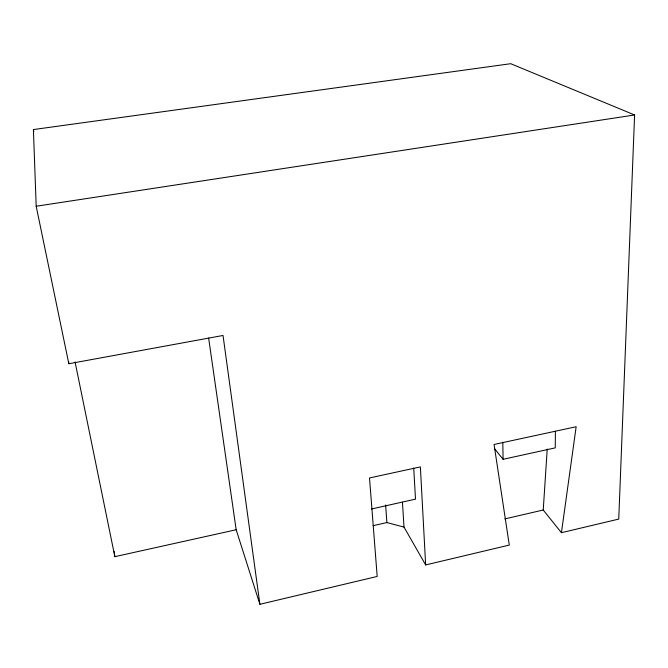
<?xml version="1.0" encoding="UTF-8"?>
<svg xmlns="http://www.w3.org/2000/svg" width="668" height="668" viewBox="0 0 668 668"><rect width="100%" height="100%" fill="white"/><g stroke="black" fill="none" stroke-linecap="round" stroke-linejoin="round"><path stroke-width="1" d="M555.4 431.236L555.258 447.861L503.087 459.308L494.829 449.021M561.429 532.697L576.158 426.735L494.061 444.47L509.292 545.08L425.65 564.936L420.372 466.899L369.513 477.954L377.186 576.451L259.894 604.298L223.029 335.478L68.829 363.743L36.189 206.237L33.4 129.567L510.711 63.702L634.6 114.979L618.752 519.086L561.429 532.697L543.234 510.01L547.234 449.021M504.824 518.919L543.234 510.01M373.12 525.683L386.889 522.56L404.015 527.11L425.65 564.936M371.55 508.974L415.504 499.146L413.734 468.118M75.075 361.964L114.846 556.661L236.171 529.749L259.894 604.298M36.189 206.237L634.6 114.979M33.4 129.567L33.809 131.613M208.625 337.983L236.171 529.749M114.17 551.509L114.846 556.661M68.645 361.697L68.829 363.743M385.636 505.008L386.889 522.56M402.437 502.161L404.015 527.11M502.82 442.258L503.087 459.308"/></g></svg>
